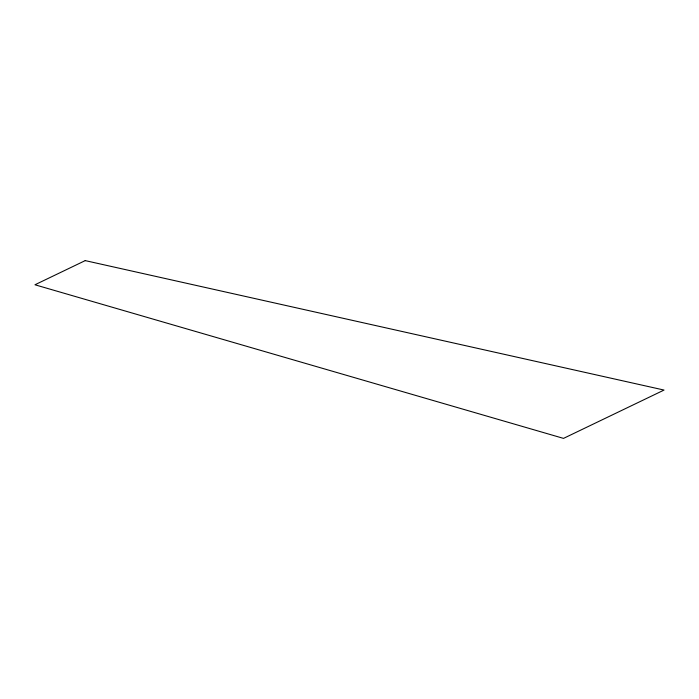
<?xml version="1.0" encoding="UTF-8"?>
<svg xmlns="http://www.w3.org/2000/svg" width="699" height="699" viewBox="0 0 699 699"><rect width="100%" height="100%" fill="white"/><g stroke="black" fill="none" stroke-linecap="round" stroke-linejoin="round"><path stroke-width="1.05" d="M85.217 260.613L34.95 284.773L563.516 438.387L664.05 390.059L85.217 260.613"/></g></svg>
